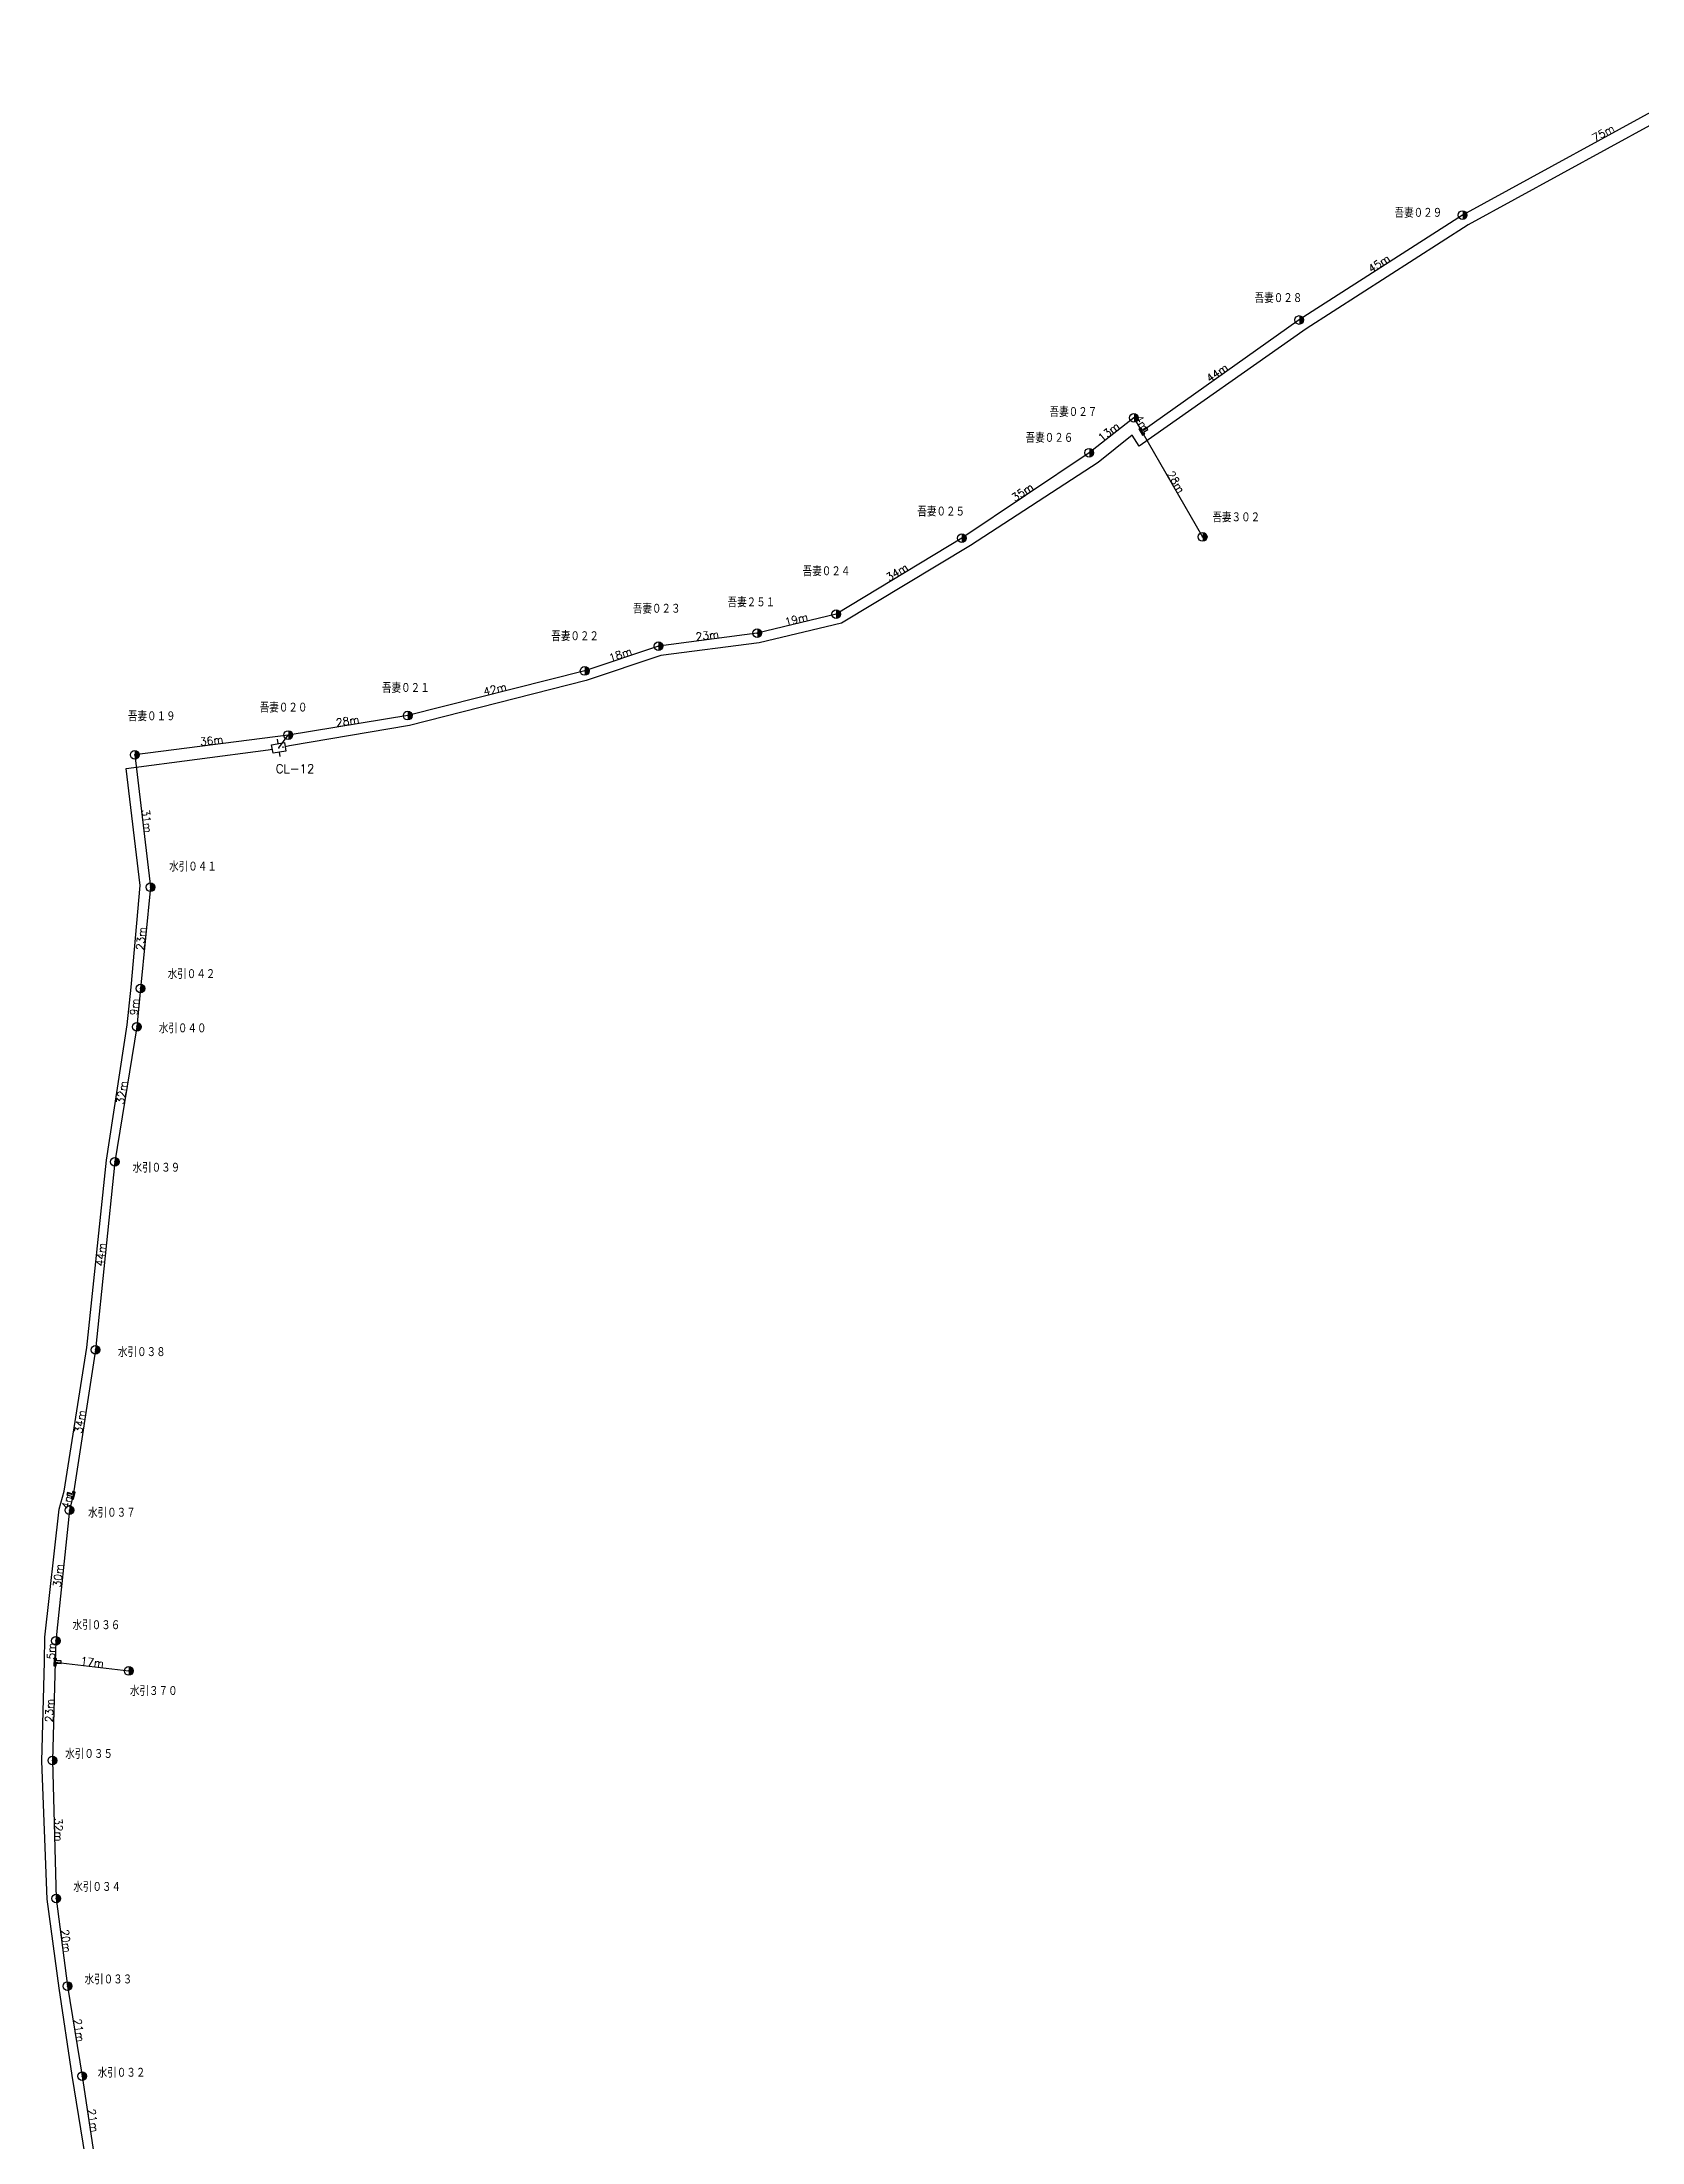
# Model space of a CAD drawing. Extents: x 11718 to 14316, y 5719 to 11395.
# Drawn here: x 12092.1 to 12460.8, y 9165 to 9649.2 of the extents above; entities that cross this region are included whole.
import ezdxf
from ezdxf.enums import TextEntityAlignment as Align

# ---------------------------------------------------------------- set-up
doc = ezdxf.new("R2010")
doc.units = 0
doc.header["$MEASUREMENT"] = 0
doc.header["$PDSIZE"] = 0.5
doc.layers.get('0').update_dxf_attribs({"linetype": 'CONTINUOUS'})
for name, color, linetype in [('IN', 7, 'CONTINUOUS'), ('KAN', 3, 'CONTINUOUS'), ('KPLINK', 2, 'CONTINUOUS'), ('MESSEN', 9, 'CONTINUOUS'), ('POLE', 7, 'CONTINUOUS'), ('SPAN', 7, 'CONTINUOUS')]:
    doc.layers.add(name, color=color, linetype=linetype)
doc.styles.get("Standard").update_dxf_attribs({"font": 'txt', "bigfont": 'extfont'})

# ---------------------------------------------------------------- blocks, each defined once
blk = doc.blocks.new('T_CP')
at = {"color": 0, "linetype": 'BYBLOCK', "const_width": 1}
blk.add_lwpolyline([(0, -0.5, 1), (0, 0.5, -24.142235)], format="xyb", dxfattribs=at)
at = {"color": 0, "linetype": 'BYBLOCK'}
blk.add_circle((0, 0), 1, dxfattribs=at)
blk.add_point((0, 0), dxfattribs=at)
for tag, p, height in [('V1', (1.5, 3), 2), ('V2', (1.5, 0.5), 2), ('V3', (1.8, -0.4), 0.2), ('V4', (1.8, -0.73), 0.2), ('V5', (1.8, -1.1), 0.2), ('V6', (1.8, -1.43), 0.2), ('V7', (1.8, -1.77), 0.2), ('V8', (1.8, -2.1), 0.2)]:
    blk.add_attdef(tag, p, '', height=height, dxfattribs=at)
blk = doc.blocks.new('T_BUN')
at = {"color": 0, "linetype": 'BYBLOCK'}
blk.add_lwpolyline([(-0.84, 0.28), (-0.84, -0.28), (-0.28, -0.28), (-0.28, -1.4), (0.28, -1.4), (0.28, -0.28), (0.84, -0.28), (0.84, 0.28)], close=True, dxfattribs=at)
blk.add_point((0, 0), dxfattribs=at)
for tag, p, height in [('V1', (1.5, 3), 2), ('V2', (1.5, 0.5), 2), ('V3', (1.8, -0.4), 0.2), ('V4', (1.8, -0.73), 0.2), ('V5', (1.8, -1.1), 0.2), ('V6', (1.8, -1.43), 0.2), ('V7', (1.8, -1.77), 0.2), ('V8', (1.8, -2.1), 0.2)]:
    blk.add_attdef(tag, p, '', height=height, dxfattribs=at)
blk = doc.blocks.new('CL_CL2')
at = {"color": 0, "linetype": 'BYBLOCK'}
for p, q in [((0, 0), (1, 0)), ((2.5, 2), (2.5, 1)), ((5, 0), (4, 0)), ((2.5, -2), (2.5, -1))]:
    blk.add_line(p, q, dxfattribs=at)
blk.add_lwpolyline([(1, -1), (1, 1), (4, 1), (4, -1)], close=True, dxfattribs=at)
blk.add_point((2.5, 0), dxfattribs=at)
at = {"layer": 'IN', "color": 0, "linetype": 'BYBLOCK', "const_width": 0.2}
blk.add_lwpolyline([(1.4, 0, 1), (1.6, 0, 1)], format="xyb", close=True, dxfattribs=at)
at = {"color": 0, "linetype": 'BYBLOCK'}
for tag, p, height in [('V1', (4.2, 5.6), 2), ('V2', (4.2, 3), 2), ('V3', (4.2, 1.1), 0.2), ('V4', (4.2, 0.8), 0.2), ('V5', (4.2, 0.5), 0.2), ('V6', (4.2, 0.2), 0.2), ('V7', (4.2, -0.3), 0.2), ('V8', (4.2, -0.6), 0.2)]:
    blk.add_attdef(tag, p, '', height=height, dxfattribs=at)

msp = doc.modelspace()

# ---------------------------------------------------------------- linework, layer by layer
at = {"layer": 'KAN', "elevation": 2}
for points in [[(12526.74, 9649.19), (12515.7, 9647.71), (12484.84, 9642.12), (12420.73, 9607.03), (12383.41, 9583.05), (12344.91, 9556.05), (12343.33, 9558.58), (12335.47, 9552.25), (12306.07, 9533.11), (12276.36, 9515.24), (12257.38, 9510.66), (12234.69, 9507.73), (12217.48, 9501.95), (12176.75, 9491.62), (12149.08, 9486.89)], [(12128.45, 9023.85), (12130.12, 9025.09), (12119.06, 9047.92), (12114.76, 9075.48), (12114.1, 9079.89), (12111.15, 9100.54), (12107.43, 9125.11), (12102.57, 9158.63), (12099.05, 9180.4), (12096.01, 9200.53), (12093.24, 9221.01), (12092.06, 9252.81), (12092.6, 9275.73), (12092.72, 9281.46), (12096.03, 9310.95), (12097.14, 9315.08), (12102.43, 9348.2), (12106.9, 9391.39), (12111.72, 9422.57), (12112.61, 9431.26), (12114.7, 9454.71), (12111.48, 9481.71), (12144.16, 9486.02)]]:
    msp.add_lwpolyline(points, dxfattribs=at)
at = {"layer": 'KPLINK'}
msp.add_line((12146.62, 9486.46), (12148.83, 9489.42), dxfattribs=at)
at = {"layer": 'MESSEN'}
for p, q in [((12484.85, 9645.11), (12419.47, 9609.3)), ((12419.47, 9609.3), (12381.81, 9585.1)), ((12381.81, 9585.1), (12345.54, 9559.38)), ((12343.71, 9562.56), (12333.41, 9554.51)), ((12343.71, 9562.56), (12345.54, 9559.38)), ((12345.54, 9559.38), (12359.56, 9535.08)), ((12333.41, 9554.51), (12304.05, 9534.82)), ((12304.05, 9534.82), (12275.08, 9517.3)), ((12275.08, 9517.3), (12256.9, 9512.88)), ((12234.13, 9509.9), (12217.13, 9504.18)), ((12256.9, 9512.88), (12234.13, 9509.9)), ((12217.13, 9504.18), (12176.34, 9493.88)), ((12148.83, 9489.42), (12113.43, 9484.85)), ((12176.34, 9493.88), (12148.83, 9489.42)), ((12113.43, 9484.85), (12117.06, 9454.31)), ((12117.06, 9454.31), (12114.78, 9430.97)), ((12114.78, 9430.97), (12113.95, 9422.15)), ((12113.95, 9422.15), (12108.86, 9391.03)), ((12108.86, 9391.03), (12104.4, 9347.65)), ((12104.4, 9347.65), (12099.23, 9314.13)), ((12098.37, 9310.71), (12095.24, 9280.59)), ((12099.23, 9314.13), (12098.37, 9310.71)), ((12095.24, 9280.59), (12095.1, 9275.69)), ((12095.1, 9275.69), (12094.45, 9252.99)), ((12095.1, 9275.69), (12112.04, 9273.64)), ((12094.45, 9252.99), (12095.35, 9221.18)), ((12095.35, 9221.18), (12097.94, 9200.99)), ((12097.94, 9200.99), (12101.31, 9180.22)), ((12101.31, 9180.22), (12104.46, 9159.24))]:
    msp.add_line(p, q, dxfattribs=at)

# ---------------------------------------------------------------- block references
at = {"layer": 'KAN'}
ref = msp.add_blockref('CL_CL2', (12149.08, 9486.89, 2), dxfattribs=dict(at, rotation=190.0579881400769))
ref.add_attrib('V1', 'CL-12', (12145.92, 9480.65, 2), dxfattribs={"layer": '0', "height": 2})
at = {"layer": 'POLE'}
ref = msp.add_blockref('T_CP', (12419.47, 9609.3), dxfattribs=at)
ref.add_attrib('V1', '吾妻０２９', (12403.78, 9608.7), dxfattribs={"layer": '0', "height": 2})
ref = msp.add_blockref('T_CP', (12381.81, 9585.1), dxfattribs=at)
ref.add_attrib('V1', '吾妻０２８', (12371.54, 9589.05), dxfattribs={"layer": '0', "height": 2})
ref = msp.add_blockref('T_CP', (12343.71, 9562.56), dxfattribs=at)
ref.add_attrib('V1', '吾妻０２７', (12324.28, 9562.78), dxfattribs={"layer": '0', "height": 2})
ref = msp.add_blockref('T_CP', (12333.41, 9554.51), dxfattribs=at)
ref.add_attrib('V1', '吾妻０２６', (12318.75, 9556.82), dxfattribs={"layer": '0', "height": 2})
for p, rotation in [((12345.54, 9559.38), 119.7038070786115), ((12099.23, 9314.13), 255.4085599028296), ((12095.1, 9275.69), 88.70838029301413)]:
    msp.add_blockref('T_BUN', p, dxfattribs=dict(at, rotation=rotation))
ref = msp.add_blockref('T_CP', (12304.05, 9534.82), dxfattribs=at)
ref.add_attrib('V1', '吾妻０２５', (12293.8, 9539.83), dxfattribs={"layer": '0', "height": 2})
ref = msp.add_blockref('T_CP', (12359.56, 9535.08), dxfattribs=at)
ref.add_attrib('V1', '吾妻３０２', (12361.82, 9538.5), dxfattribs={"layer": '0', "height": 2})
ref = msp.add_blockref('T_CP', (12275.08, 9517.3), dxfattribs=at)
ref.add_attrib('V1', '吾妻０２４', (12267.38, 9526.07), dxfattribs={"layer": '0', "height": 2})
ref = msp.add_blockref('T_CP', (12234.13, 9509.9), dxfattribs=at)
ref.add_attrib('V1', '吾妻０２３', (12228.24, 9517.42), dxfattribs={"layer": '0', "height": 2})
ref = msp.add_blockref('T_CP', (12256.9, 9512.88), dxfattribs=at)
ref.add_attrib('V1', '吾妻２５１', (12250.07, 9518.9), dxfattribs={"layer": '0', "height": 2})
ref = msp.add_blockref('T_CP', (12217.13, 9504.18), dxfattribs=at)
ref.add_attrib('V1', '吾妻０２２', (12209.43, 9511.09), dxfattribs={"layer": '0', "height": 2})
ref = msp.add_blockref('T_CP', (12176.34, 9493.88), dxfattribs=at)
ref.add_attrib('V1', '吾妻０２１', (12170.42, 9499.16), dxfattribs={"layer": '0', "height": 2})
ref = msp.add_blockref('T_CP', (12113.43, 9484.85), dxfattribs=at)
ref.add_attrib('V1', '吾妻０１９', (12111.86, 9492.63), dxfattribs={"layer": '0', "height": 2})
ref = msp.add_blockref('T_CP', (12148.83, 9489.42), dxfattribs=at)
ref.add_attrib('V1', '吾妻０２０', (12142.24, 9494.63), dxfattribs={"layer": '0', "height": 2})
ref = msp.add_blockref('T_CP', (12117.06, 9454.31), dxfattribs=at)
ref.add_attrib('V1', '水引０４１', (12121.36, 9457.97), dxfattribs={"layer": '0', "height": 2})
ref = msp.add_blockref('T_CP', (12114.78, 9430.97), dxfattribs=at)
ref.add_attrib('V1', '水引０４２', (12121.02, 9433.19), dxfattribs={"layer": '0', "height": 2})
ref = msp.add_blockref('T_CP', (12113.95, 9422.15), dxfattribs=at)
ref.add_attrib('V1', '水引０４０', (12118.98, 9420.69), dxfattribs={"layer": '0', "height": 2})
ref = msp.add_blockref('T_CP', (12108.86, 9391.03), dxfattribs=at)
ref.add_attrib('V1', '水引０３９', (12112.93, 9388.55), dxfattribs={"layer": '0', "height": 2})
ref = msp.add_blockref('T_CP', (12104.4, 9347.65), dxfattribs=at)
ref.add_attrib('V1', '水引０３８', (12109.57, 9346.04), dxfattribs={"layer": '0', "height": 2})
ref = msp.add_blockref('T_CP', (12098.37, 9310.71), dxfattribs=at)
ref.add_attrib('V1', '水引０３７', (12102.67, 9309.01), dxfattribs={"layer": '0', "height": 2})
ref = msp.add_blockref('T_CP', (12095.24, 9280.59), dxfattribs=at)
ref.add_attrib('V1', '水引０３６', (12099.11, 9283.08), dxfattribs={"layer": '0', "height": 2})
ref = msp.add_blockref('T_CP', (12112.04, 9273.64), dxfattribs=at)
ref.add_attrib('V1', '水引３７０', (12112.32, 9267.91), dxfattribs={"layer": '0', "height": 2})
ref = msp.add_blockref('T_CP', (12094.45, 9252.99), dxfattribs=at)
ref.add_attrib('V1', '水引０３５', (12097.42, 9253.4), dxfattribs={"layer": '0', "height": 2})
ref = msp.add_blockref('T_CP', (12095.35, 9221.18), dxfattribs=at)
ref.add_attrib('V1', '水引０３４', (12099.28, 9222.74), dxfattribs={"layer": '0', "height": 2})
ref = msp.add_blockref('T_CP', (12097.94, 9200.99), dxfattribs=at)
ref.add_attrib('V1', '水引０３３', (12101.87, 9201.41), dxfattribs={"layer": '0', "height": 2})
ref = msp.add_blockref('T_CP', (12101.31, 9180.22), dxfattribs=at)
ref.add_attrib('V1', '水引０３２', (12104.9, 9179.89), dxfattribs={"layer": '0', "height": 2})

# ---------------------------------------------------------------- texts
at = {"layer": 'SPAN'}
for s, rotation, p in [('75m', 29, (12451.88, 9628.2)), ('45m', 33, (12400.2, 9598.11)), ('44m', 35, (12362.91, 9572.92)), ('4m', 300, (12345.58, 9561.33)), ('13m', 38, (12337.91, 9559.3)), ('28m', 300, (12353.4, 9547.75)), ('35m', 34, (12318.03, 9545.4)), ('34m', 31, (12289.11, 9526.95)), ('19m', 14, (12265.9, 9516.09)), ('18m', 19, (12225.34, 9508)), ('23m', 7, (12245.4, 9512.38)), ('42m', 14, (12196.46, 9500)), ('28m', 9, (12162.49, 9492.65)), ('36m', 7, (12131.15, 9488.15)), ('31m', 277, (12116.25, 9469.58)), ('23m', 84, (12114.9, 9442.51)), ('9m', 85, (12113.37, 9426.72)), ('32m', 81, (12110.46, 9406.98)), ('44m', 84, (12105.65, 9369.63)), ('34m', 81, (12100.83, 9331.08)), ('4m', 76, (12097.88, 9312.89)), ('30m', 84, (12095.79, 9295.61)), ('5m', 88, (12094.17, 9278.22)), ('17m', 353, (12103.66, 9275.66)), ('23m', 88, (12093.78, 9264.51)), ('32m', 272, (12095.9, 9237.02)), ('20m', 277, (12097.61, 9211.39)), ('21m', 279, (12100.61, 9190.79)), ('21m', 279, (12103.86, 9169.98))]:
    msp.add_text(s, height=1.8, rotation=rotation, dxfattribs=at).set_placement(p, align=Align.MIDDLE_CENTER)

doc.saveas('drawing.dxf')
